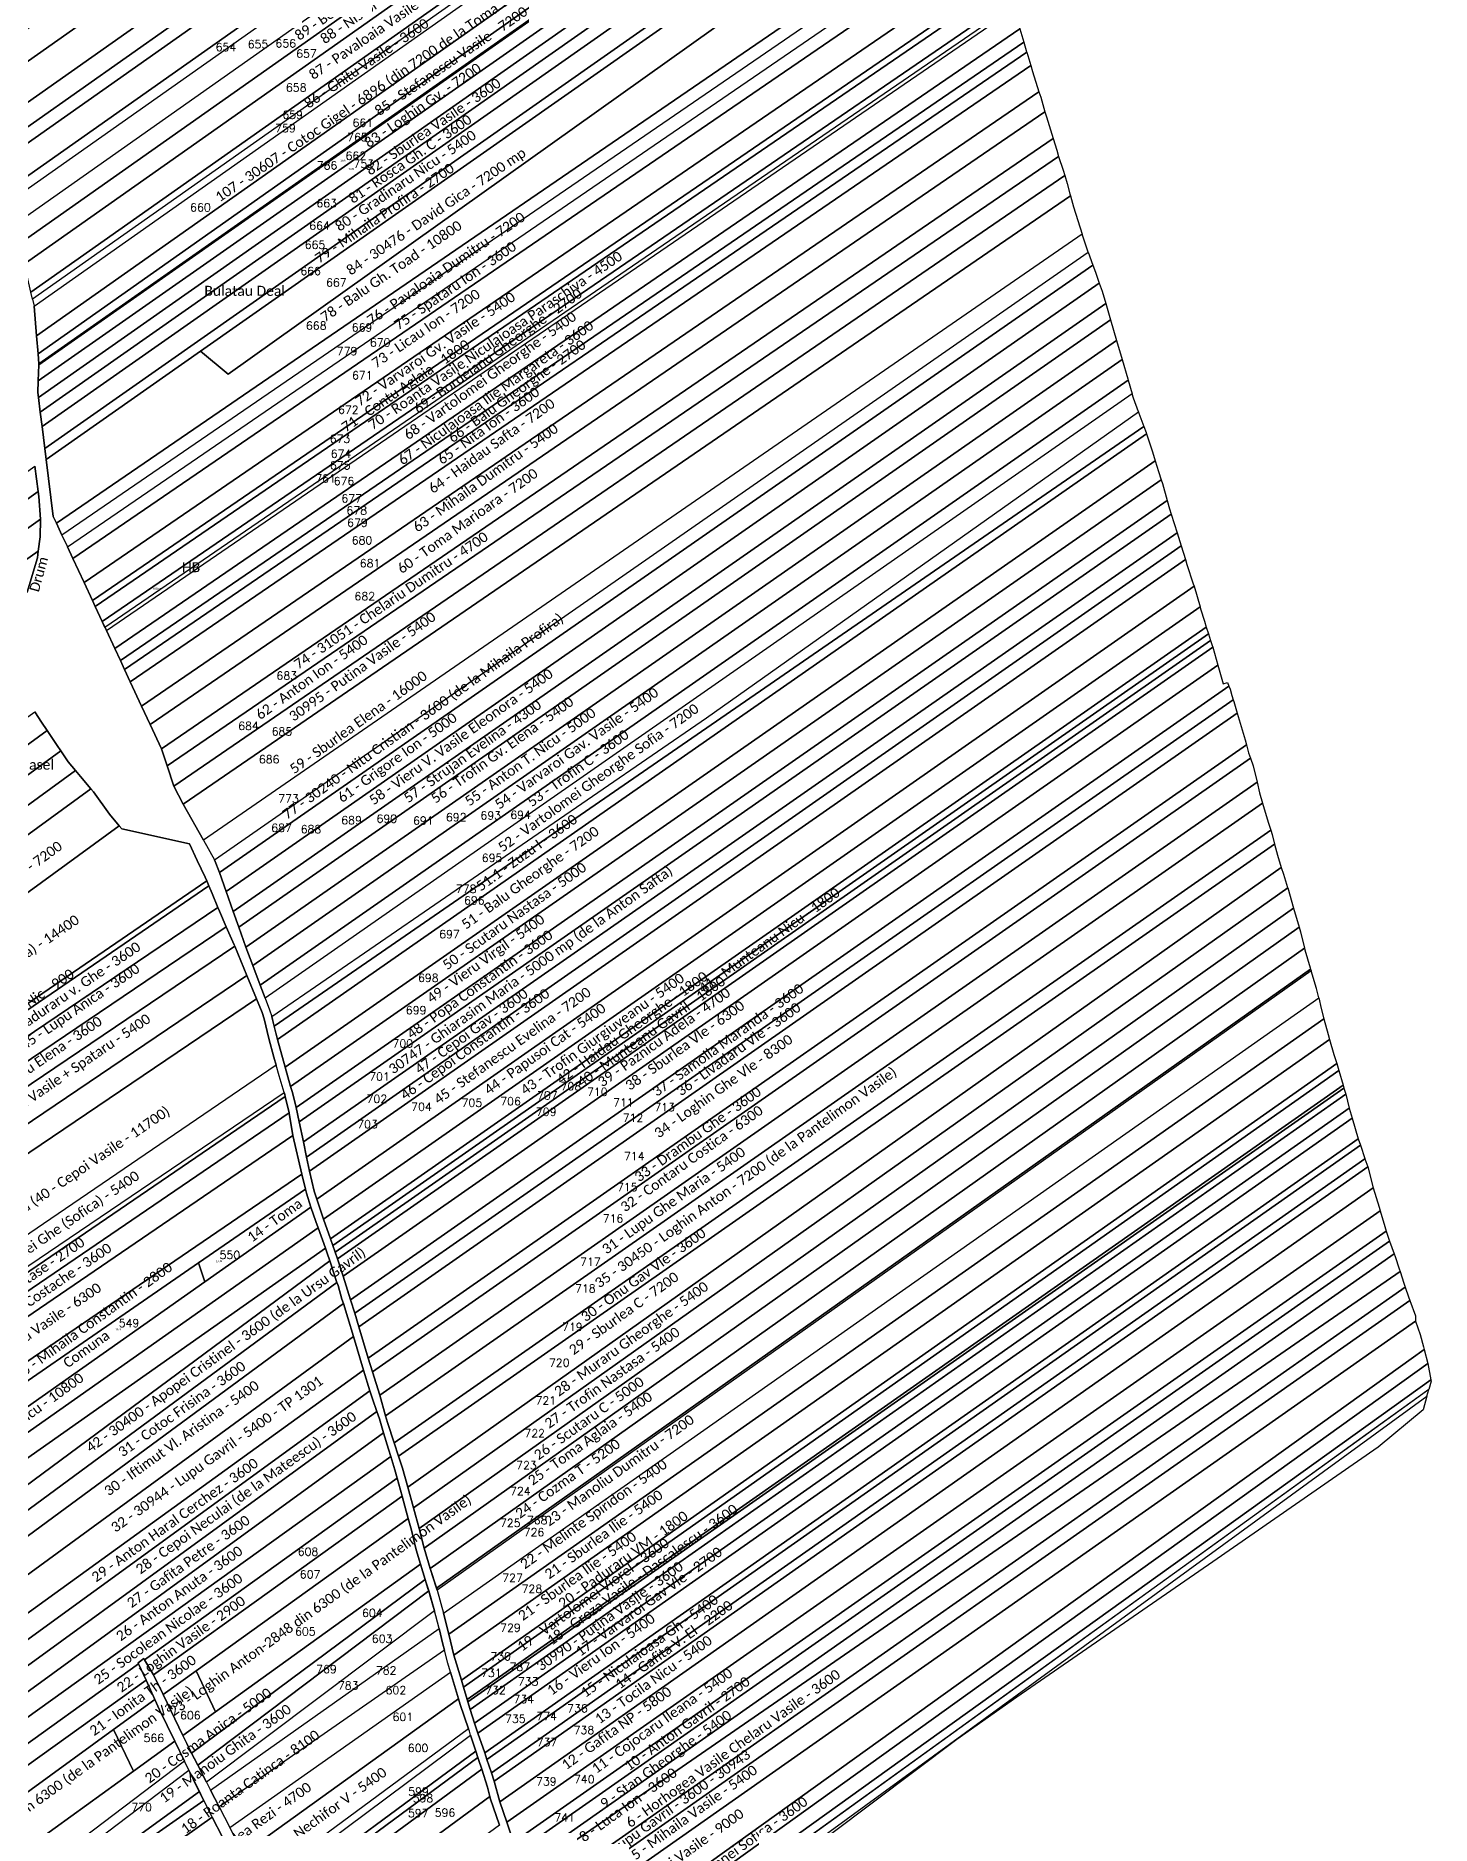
# Model space of a CAD drawing. Extents: x 612848 to 614465, y 646291 to 648325.
# Drawn here: x 613767 to 614465, y 646751 to 647645 of the extents above; entities that cross this region are included whole.
import ezdxf

# ---------------------------------------------------------------- set-up
doc = ezdxf.new("R2010")
doc.units = 0
doc.header["$LTSCALE"] = 0.5
doc.header["$MEASUREMENT"] = 0
for name, color, linetype in [('_CAT_FOL', 7, 'CONTINUOUS'), ('_IMPREJMUIT', 150, 'CONTINUOUS'), ('_NR_PARCELA', 50, 'CONTINUOUS'), ('_PARCELA_NOU_feb2025', 50, 'CONTINUOUS'), ('_TEXTE', 255, 'CONTINUOUS')]:
    doc.layers.add(name, color=color, linetype=linetype)
doc.layers.add('_ID', color=176, linetype='CONTINUOUS', lineweight=30)
doc.styles.get("Standard").update_dxf_attribs({"font": 'romans.shx'})
doc.styles.add('texte', font='calibri.ttf')

msp = doc.modelspace()

# ---------------------------------------------------------------- linework, layer by layer
at = {"layer": '_PARCELA_NOU_feb2025'}
for points in [[(614172.31, 647927.59), (614173.99, 647922.11), (613734.6, 647612.24), (613730.46, 647625.71), (614169.48, 647935.32), (614170.22, 647933.38)], [(614175.12, 647918.38), (614179.48, 647905.51), (613739.79, 647595.41), (613734.6, 647612.24), (614173.99, 647922.11)], [(614181.14, 647900.6), (614182.86, 647895.61), (613742.89, 647585.33), (613739.79, 647595.41), (614179.48, 647905.51)], [(614183.19, 647894.67), (614185.12, 647889.02), (613744.9, 647578.56), (613742.89, 647585.33), (614182.86, 647895.61)], [(614187.33, 647882.55), (614189.47, 647875.75), (613748.91, 647565.05), (613744.9, 647578.56), (614185.12, 647889.02)], [(613750.06, 647561.17), (613748.91, 647565.05), (614189.47, 647875.75), (614191.17, 647870.36), (613750.6, 647559.66)], [(613750.6, 647559.66), (613754.37, 647549.14), (614194.56, 647859.58), (614191.17, 647870.36)], [(614196.96, 647850.73), (614197.17, 647850.05), (613757.63, 647540.07), (613754.37, 647549.14), (614194.56, 647859.58), (614195.48, 647856.65)], [(614200.07, 647840.26), (613761.02, 647530.63), (613757.63, 647540.07), (614197.17, 647850.05)], [(613762.98, 647525.16), (613761.02, 647530.63), (614200.07, 647840.26), (614200.48, 647838.85), (614202.25, 647833.1), (614204.53, 647827.01), (613764.89, 647516.96)], [(614205.75, 647823.73), (614205.75, 647823.73), (613765.7, 647513.49), (613764.89, 647516.96), (614204.53, 647827.01)], [(613765.7, 647513.49), (613766.53, 647509.93), (614206.94, 647820.53), (614205.75, 647823.73)], [(614210.27, 647811.62), (614211.38, 647808.06), (613767.71, 647495.17), (613766.53, 647509.93), (614206.94, 647820.53)], [(613768.41, 647486.11), (613767.71, 647495.17), (614211.38, 647808.06), (614213.76, 647800.4)], [(614213.78, 647800.31), (614215.49, 647794.67), (613768.79, 647481.21), (613768.41, 647486.11), (614213.76, 647800.4)], [(614215.49, 647794.67), (614215.66, 647794.12), (613768.83, 647480.57), (613768.79, 647481.21)], [(613768.31, 647466.72), (613768.54, 647472.61), (614217.6, 647787.16), (614218.49, 647784.76), (614219.58, 647780.83), (613768.6, 647464.38)], [(613768.83, 647480.57), (614215.66, 647794.12), (614217.73, 647787.25), (613768.54, 647472.61)], [(614220.68, 647776.86), (614221.51, 647774.22), (613769.52, 647457.05), (613768.6, 647464.38), (614219.58, 647780.83)], [(613770.43, 647449.73), (613769.52, 647457.05), (614221.51, 647774.22), (614223.56, 647767.7)], [(613771.79, 647438.79), (613770.43, 647449.73), (614223.56, 647767.7), (614226.63, 647757.96)], [(614226.77, 647757.51), (614228.11, 647753.07), (613849.65, 647487.49), (613772.47, 647433.34), (613771.79, 647438.79), (614226.63, 647757.96)], [(614232.72, 647739.15), (613863.4, 647475.88), (613849.65, 647487.49), (614228.11, 647753.07)], [(613776.02, 647404.83), (613772.47, 647433.34), (613849.65, 647487.49), (613863.4, 647475.88), (614232.72, 647739.15), (614236.77, 647726.92), (614239.32, 647718.85), (614239.57, 647717.95), (613777.55, 647401.54)], [(614241.33, 647711.58), (614241.33, 647711.58), (613780.38, 647395.46), (613777.55, 647401.54), (614239.57, 647717.95)], [(613780.38, 647395.46), (613783.06, 647389.7), (614243.24, 647704.84), (614241.64, 647710.46), (614241.33, 647711.58)], [(614244.86, 647699.15), (614245.09, 647698.28), (613785.83, 647383.76), (613783.06, 647389.7), (614243.24, 647704.84)], [(614246.95, 647691.35), (614248.68, 647685.03), (613791.38, 647371.85), (613785.83, 647383.76), (614245.09, 647698.28)], [(614251.41, 647675.08), (613795.55, 647362.89), (613791.38, 647371.85), (614248.68, 647685.03)], [(614252.33, 647671.75), (613796.95, 647359.89), (613795.55, 647362.89), (614251.41, 647675.08)], [(614253.18, 647668.65), (614254.67, 647663.46), (613800.44, 647352.39), (613796.95, 647359.89), (614252.33, 647671.75)], [(614255.63, 647660.17), (613801.85, 647349.37), (613800.44, 647352.39), (614254.67, 647663.46), (614255.63, 647660.17)], [(613801.85, 647349.37), (613802.54, 647347.88), (614256.11, 647658.5), (614255.63, 647660.17)], [(614259.02, 647648.57), (613806.75, 647338.84), (613802.54, 647347.88), (614256.11, 647658.5)], [(614260.97, 647641.94), (613809.56, 647332.8), (613806.75, 647338.84), (614259.02, 647648.57)], [(614262.38, 647637.11), (614262.43, 647636.95), (613811.68, 647328.26), (613809.56, 647332.8), (614260.97, 647641.94)], [(614264.44, 647630.33), (613814.5, 647322.2), (613811.68, 647328.26), (614262.43, 647636.95)], [(614265.39, 647627.18), (614268.55, 647617.12), (613820.16, 647310.05), (613814.5, 647322.2), (614264.44, 647630.33)], [(614269.4, 647614.43), (614271.53, 647607.09), (613824.42, 647300.9), (613820.16, 647310.05), (614268.55, 647617.12)], [(614275.61, 647593.76), (613830.12, 647288.67), (613824.42, 647300.9), (614271.53, 647607.09), (614272.27, 647604.54)], [(614277.44, 647587.98), (614278.24, 647584.82), (613832.85, 647280.18), (613830.12, 647288.67), (614275.61, 647593.76)], [(614280.56, 647577.91), (614281.4, 647575.22), (613836.21, 647269.98), (613832.85, 647280.18), (614278.24, 647584.82)], [(614283.96, 647566.03), (614284.25, 647565.03), (613840.91, 647261.06), (613836.21, 647269.98), (614281.4, 647575.22), (614282.64, 647571.27)], [(614290.14, 647545.94), (614290.14, 647545.94), (613851.01, 647243.09), (613840.91, 647261.06), (614284.25, 647565.03), (614285.83, 647559.58)], [(613851.01, 647243.09), (613856.57, 647233.21), (614293.07, 647537.03), (614290.14, 647545.94)], [(613859.09, 647226.8), (613856.57, 647233.21), (614293.07, 647537.03), (614295.48, 647530.37)], [(614296.72, 647526.97), (614298.69, 647521.49), (613862.42, 647217.33), (613859.09, 647226.8), (614295.48, 647530.37)], [(613865.92, 647207.38), (613862.42, 647217.33), (614298.69, 647521.49), (614300.15, 647517.42), (614301.92, 647511.36)], [(613868.71, 647199.46), (613865.92, 647207.38), (614301.92, 647511.36), (614304.31, 647503.16)], [(613872.21, 647189.5), (613868.71, 647199.46), (614304.31, 647503.16), (614307.32, 647492.85)], [(613875.68, 647180.42), (613872.21, 647189.5), (614307.32, 647492.85), (614310.11, 647483.29)], [(614312.94, 647473.59), (614313.13, 647472.96), (613879.43, 647170.59), (613875.68, 647180.42), (614310.11, 647483.29)], [(613881.93, 647164.03), (613879.43, 647170.59), (614313.13, 647472.96), (614315.19, 647466.09)], [(613881.93, 647164.03), (613884.13, 647158.26), (613885.3, 647154.86), (614102.44, 647304.15), (614318.21, 647457.07), (614318.21, 647457.07), (614315.82, 647463.98), (614315.19, 647466.09)], [(614318.41, 647456.51), (614320.98, 647449.82), (613886.41, 647150.06), (613886.41, 647150.06), (613885.3, 647154.86), (613885.3, 647154.86), (614102.44, 647304.15), (614318.21, 647457.07), (614318.21, 647457.07)], [(614322.12, 647446.85), (614322.34, 647446.16), (613888.01, 647143.35), (613886.41, 647150.06), (614320.98, 647449.82)], [(614325.31, 647437.09), (614326.68, 647432.62), (613891.88, 647129.48), (613888.01, 647143.35), (614322.34, 647446.16)], [(613509.8, 647240.04), (613508.45, 647244.69), (613766.87, 647430.04), (613768.55, 647417.27), (613511.57, 647232.95)], [(614328.32, 647427.24), (614329.65, 647423.19), (613894.64, 647119.91), (613891.88, 647129.48), (614326.68, 647432.62)], [(614330.28, 647421.3), (614332.64, 647412.87), (613897.33, 647109.38), (613895.52, 647116.88), (613894.64, 647119.91), (614329.65, 647423.19)], [(613768.87, 647414.82), (613769.69, 647403.41), (613514.4, 647221.56), (613511.57, 647232.95), (613768.55, 647417.27)], [(613898.9, 647102.2), (613897.33, 647109.38), (614332.64, 647412.87), (614333.81, 647408.69), (614334.66, 647406.01)], [(613769.45, 647394.71), (613768.5, 647387.46), (613517.22, 647210.26), (613514.4, 647221.56), (613769.69, 647403.41)], [(614337.63, 647396.62), (613900.99, 647092.2), (613898.9, 647102.2), (614334.66, 647406.01)], [(613902.48, 647084.62), (613900.99, 647092.2), (614337.63, 647396.62), (614339.67, 647390.17)], [(613768.07, 647384.21), (613762.91, 647366.96), (613521.09, 647194.7), (613517.22, 647210.26), (613768.5, 647387.46)], [(613904.11, 647077.53), (613902.48, 647084.62), (614339.67, 647390.17), (614341.73, 647383.38)], [(614345.67, 647371.22), (614346.06, 647369.98), (613907.71, 647063.61), (613906.41, 647067.58), (613904.11, 647077.53), (614341.73, 647383.38), (614342.5, 647380.83)], [(614347.67, 647364.89), (614349.02, 647359.72), (613911, 647053.59), (613907.71, 647063.61), (614346.06, 647369.98)], [(614351.18, 647352.54), (614352.14, 647349.57), (613914.55, 647043.73), (613911, 647053.59), (614349.02, 647359.72), (614349.31, 647358.64)], [(613915.73, 647040.45), (613914.55, 647043.73), (614352.14, 647349.57), (614353.23, 647346.21)], [(613916.9, 647037.15), (613915.73, 647040.45), (614353.23, 647346.21), (614354.31, 647342.86)], [(614355.12, 647340.38), (614355.37, 647339.48), (613918.02, 647033.82), (613916.9, 647037.15), (614354.31, 647342.86)], [(613920.95, 647025.11), (613918.02, 647033.82), (614355.37, 647339.48), (614357.94, 647330.52)], [(614362.76, 647321.83), (614363.47, 647319.98), (613924.6, 647013.25), (613920.95, 647025.11), (614357.94, 647330.52), (614360.61, 647321.2)], [(614364.84, 647315.26), (614365.56, 647313.24), (613926.71, 647006.53), (613924.6, 647013.25), (614363.47, 647319.98), (614364.01, 647318.55)], [(614365.91, 647312.26), (614367.61, 647306.47), (613928.75, 646999.75), (613926.71, 647006.53), (614365.56, 647313.24)], [(613770.17, 647301.99), (613772.89, 647297.87), (613538.62, 647126.79), (613535.16, 647141.43), (613766.75, 647307.2)], [(613933.44, 646984.12), (613928.75, 646999.75), (614367.61, 647306.47), (614371.51, 647293.17), (614372.19, 647290.75)], [(613539.15, 647124.55), (613538.62, 647126.79), (613772.89, 647297.87), (613777.91, 647290.29), (613779.75, 647287.63), (613542.06, 647114.05)], [(613783.48, 647282.2), (613787.05, 647277.93), (613545.53, 647101.55), (613544.83, 647104.09), (613542.06, 647114.05), (613779.75, 647287.63)], [(614373.3, 647286.76), (614374.28, 647284.01), (613935.49, 646977.34), (613933.44, 646984.12), (614372.19, 647290.75)], [(613789.68, 647274.77), (613794.82, 647268.64), (613548.89, 647089.41), (613545.53, 647101.55), (613787.05, 647277.93)], [(614375.65, 647280.17), (614377.57, 647271.95), (613939.14, 646965.53), (613935.49, 646977.34), (614374.28, 647284.01)], [(613804.17, 647255.97), (613808.99, 647250.12), (613555.53, 647065.4), (613548.89, 647089.41), (613794.82, 647268.64), (613796.05, 647267.17)], [(614378.79, 647266.75), (614380.31, 647261.55), (613942.06, 646955.26), (613939.14, 646965.53), (614377.57, 647271.95)], [(614383.07, 647252.1), (614384.37, 647247.95), (613946.35, 646941.82), (613943.01, 646951.94), (613942.06, 646955.26), (614380.31, 647261.55)], [(613851.84, 647224.56), (613852.67, 647222.66), (613567.67, 647027.37), (613566.31, 647031.06), (613560.1, 647048.85), (613555.53, 647065.4), (613808.99, 647250.12), (613810.21, 647248.64), (613844.09, 647241.18), (613848, 647232.92)], [(614385.01, 647245.9), (614386.27, 647241.06), (613948.56, 646935.14), (613946.35, 646941.82), (614384.37, 647247.95)], [(614387.72, 647235.48), (614389.65, 647229.34), (613953.2, 646919.55), (613950.5, 646929.19), (613948.56, 646935.14), (614386.27, 647241.06)], [(613853.72, 647220.23), (613568.59, 647024.85), (613567.67, 647027.37), (613852.67, 647222.66)], [(614392.78, 647219.44), (614392.84, 647219.23), (613956.09, 646909.23), (613953.2, 646919.55), (614389.65, 647229.34), (614390.72, 647225.96)], [(613855.44, 647216.3), (613858.25, 647209.44), (613571.92, 647015.8), (613568.59, 647024.85), (613853.72, 647220.23)], [(613958.91, 646898.87), (613956.09, 646909.23), (614392.84, 647219.23), (614395.79, 647208.97)], [(613859.01, 647207.6), (613862.46, 647199.71), (613575.62, 647005.74), (613571.92, 647015.8), (613858.25, 647209.44)], [(613961.27, 646889.11), (613958.91, 646898.87), (614395.79, 647208.97), (614398.52, 647199.46)], [(613866.37, 647190.76), (613866.68, 647190.03), (613579.31, 646995.69), (613575.62, 647005.74), (613862.46, 647199.71)], [(613964.41, 646878.98), (613961.27, 646889.11), (614398.52, 647199.46), (614399.16, 647197.24), (614401.23, 647189.04)], [(613583.37, 646984.65), (613579.31, 646995.69), (613866.68, 647190.03), (613872.74, 647175.36), (613584.78, 646980.62)], [(614404.28, 647178.58), (613967.48, 646869.05), (613964.41, 646878.98), (614401.23, 647189.04), (614401.44, 647188.23), (614404.1, 647179.16)], [(614404.55, 647177.68), (614404.55, 647177.68), (613967.76, 646868.05), (613967.48, 646869.05), (614404.28, 647178.58)], [(613967.76, 646868.05), (613970.98, 646856.69), (614408.33, 647164.24), (614407.25, 647168.91), (614404.55, 647177.68)], [(613589.01, 646968.56), (613584.78, 646980.62), (613872.74, 647175.36), (613877.56, 647163.7)], [(613886.28, 647134.56), (613887.4, 647130.62), (613600.76, 646935.03), (613589.01, 646968.56), (613877.56, 647163.7), (613880.39, 647156.84), (613881.45, 647153.76), (613883.72, 647143.86)], [(614409.57, 647158.83), (614410.95, 647153.73), (613973.6, 646846.19), (613970.98, 646856.69), (614408.33, 647164.24)], [(614413.08, 647145.9), (614413.8, 647143.39), (613976.24, 646835.7), (613973.6, 646846.19), (614410.95, 647153.73)], [(614415.93, 647135.9), (614417.31, 647131.33), (613979.92, 646823.11), (613976.24, 646835.7), (614413.8, 647143.39)], [(613891.35, 647116.88), (613888.92, 647125.24), (613887.4, 647130.62), (613600.76, 646935.03), (613605, 646922.92)], [(614418.33, 647127.97), (613980.96, 646819.69), (613979.92, 646823.11), (614417.31, 647131.33)], [(614420.53, 647120.55), (613982.84, 646813.52), (613980.96, 646819.69), (614418.33, 647127.97)], [(613891.65, 647115.85), (613891.9, 647114.83), (613606.06, 646919.78), (613605.58, 646921.24), (613605, 646922.92), (613891.35, 647116.88), (613891.35, 647116.88)], [(613608.58, 646912.04), (613606.06, 646919.78), (613891.9, 647114.83), (613893.86, 647106.71)], [(614420.53, 647120.55), (614420.95, 647119.07), (613983.2, 646812.35), (613982.84, 646813.52)], [(614421.8, 647116.11), (613984.37, 646808.51), (613983.2, 646812.35), (614420.95, 647119.07)], [(614423.56, 647109.11), (613986.43, 646801.72), (613984.37, 646808.51), (614421.8, 647116.11)], [(613895.72, 647095.33), (613611.94, 646901.69), (613608.58, 646912.04), (613893.86, 647106.71), (613893.89, 647106.63)], [(614425.06, 647103.98), (613988.08, 646796.71), (613986.43, 646801.72), (614423.56, 647109.11)], [(614428.1, 647093.77), (613991.6, 646786.82), (613988.08, 646796.71), (614425.06, 647103.98)], [(613895.72, 647095.33), (613900.27, 647076.15), (613617.86, 646883.5), (613611.94, 646901.69)], [(614429.2, 647090.49), (613992.72, 646783.41), (613991.6, 646786.82), (614428.1, 647093.77)], [(614429.2, 647090.49), (614431.4, 647083.88), (614431.44, 647083.74), (613994.91, 646776.77), (613992.72, 646783.41)], [(614432.81, 647079.67), (613996.29, 646772.7), (613994.91, 646776.77), (614431.44, 647083.74)], [(613999.19, 646762.37), (613996.29, 646772.7), (614432.81, 647079.67), (614435.58, 647069.24)], [(613902.05, 647068.64), (613848.64, 647031.75), (613705.71, 646933.03), (613620.83, 646874.39), (613617.86, 646883.5), (613900.27, 647076.15)], [(613902.55, 647066.49), (613904.8, 647059.65), (613851.73, 647022.26), (613848.64, 647031.75), (613902.05, 647068.64)], [(614438.54, 647059.57), (614439.07, 647057.8), (614002.72, 646752.15), (613999.19, 646762.37), (614435.58, 647069.24)], [(613624.7, 646862.35), (613709.32, 646921.95), (613851.73, 647022.26), (613904.8, 647059.65), (613907.2, 647052.34), (613908.31, 647049.27), (613627.99, 646851.82)], [(614441.45, 647049.94), (614442.12, 647047.55), (614006.04, 646742.1), (614002.72, 646752.15), (614439.07, 647057.8)], [(613627.99, 646851.82), (613908.31, 647049.27), (613911.99, 647039.03), (613631.28, 646841.3)], [(614442.96, 647044.56), (614443.75, 647042.5), (614007.64, 646737.03), (614006.6, 646740.4), (614006.04, 646742.1), (614442.12, 647047.55)], [(613912.89, 647036.51), (613914.16, 647032.76), (613635.85, 646826.68), (613631.28, 646841.3), (613911.99, 647039.03)], [(614446.09, 647036.33), (614446.09, 647036.33), (614446.09, 647036.33), (614009.84, 646729.88), (614007.64, 646737.03), (614443.75, 647042.5)], [(614011.24, 646725.33), (614011.24, 646725.33), (614009.84, 646729.88), (614446.09, 647036.33), (614446.61, 647034.98), (614448.59, 647028.71), (614449, 647027.41)], [(613635.9, 646826.54), (613635.85, 646826.68), (613914.16, 647032.76), (613917.79, 647021.97), (613639.18, 646816.75)], [(613705.71, 646933.03), (613848.64, 647031.75), (613851.73, 647022.26), (613709.32, 646921.95)], [(614450.83, 647021.64), (614451.54, 647019.51), (614015.13, 646712.99), (614011.24, 646725.33), (614449, 647027.41)], [(613920.28, 647013.65), (613920.99, 647011.4), (613642.68, 646806.4), (613639.18, 646816.75), (613917.79, 647021.97), (613918.31, 647020.4)], [(614453.13, 647014.76), (614453.84, 647012.89), (614017.3, 646706.27), (614016.68, 646708.11), (614015.13, 646712.99), (614451.54, 647019.51)], [(613923.23, 647004.24), (613926.03, 646994.9), (613647.73, 646791.5), (613647.46, 646792.13), (613642.68, 646806.4), (613920.99, 647011.4)], [(614018.78, 646701.93), (614017.3, 646706.27), (614453.84, 647012.89), (614456.76, 647005.3), (614456.76, 647002.57), (614020.63, 646696.24)], [(614460.71, 646989.81), (614461.06, 646988.42), (614027, 646676.6), (614020.63, 646696.24), (614456.76, 647002.57), (614459.1, 646995.89)], [(613653.75, 646777.46), (613647.73, 646791.5), (613926.03, 646994.9), (613931.07, 646978.1)], [(614029.19, 646669.87), (614027, 646676.6), (614461.06, 646988.42), (614462.79, 646981.38)], [(614032.64, 646663.11), (614029.19, 646669.87), (614462.79, 646981.38), (614464.41, 646973.29)], [(613658.14, 646767.23), (613653.75, 646777.46), (613931.07, 646978.1), (613934.25, 646967.8)], [(614034.78, 646658.92), (614032.64, 646663.11), (614464.41, 646973.29), (614464.54, 646972.65), (614463.37, 646968.5), (614431.9, 646945.78), (614351.71, 646887.85), (614255.16, 646818.11), (614225.69, 646796.83), (614140.25, 646735.11), (614044.04, 646665.61), (614034.78, 646658.92)], [(613935.48, 646963.8), (613937.74, 646957.48), (613662.47, 646757.12), (613658.14, 646767.23), (613934.25, 646967.8)], [(614034.78, 646658.92), (614036.9, 646654.77), (614462.39, 646965.06), (614463.37, 646968.5)], [(614050.66, 646659.34), (614038.6, 646652), (614037.24, 646654.11), (614036.9, 646654.77), (614462.39, 646965.06), (614460.45, 646958.19), (614438.07, 646939.53), (614355.45, 646882.33), (614257.51, 646814.6), (614227.49, 646793.43), (614143.55, 646730.32), (614050.66, 646659.34)], [(613939.08, 646953.73), (613941.1, 646946.83), (613666.74, 646747.13), (613664.02, 646753.52), (613662.47, 646757.12), (613937.74, 646957.48)], [(613943.5, 646938.67), (613944.65, 646934.93), (613670.57, 646738.11), (613666.74, 646747.13), (613941.1, 646946.83)], [(613946.66, 646928.34), (613947.81, 646924.03), (613821.58, 646833.38), (613821.23, 646833.96), (613818.37, 646831.83), (613818.63, 646831.25), (613674.86, 646728.03), (613674.3, 646729.46), (613670.57, 646738.11), (613944.65, 646934.93)], [(613949.44, 646918.14), (613950.31, 646915.04), (613826.16, 646825.88), (613821.58, 646833.38), (613947.81, 646924.03)], [(613952.4, 646907.57), (613953.39, 646903.92), (613847.34, 646827.78), (613830.95, 646816.01), (613826.16, 646825.88), (613950.31, 646915.04)], [(613957.32, 646888.34), (613959.51, 646881.19), (613857.15, 646807.27), (613847.34, 646827.78), (613953.39, 646903.92), (613954.99, 646898.04)], [(613961.86, 646873.52), (613961.86, 646873.52), (613845.12, 646786.71), (613842.7, 646791.43), (613840.78, 646795.45), (613857.15, 646807.27), (613959.51, 646881.19)], [(613963.62, 646867.77), (613963.62, 646867.77), (613848.24, 646780.6), (613845.12, 646786.71), (613961.86, 646873.52), (613962.37, 646871.83)], [(613963.62, 646867.77), (613966.51, 646857.78), (613852.6, 646772.09), (613848.24, 646780.6)], [(613968.78, 646849.01), (613967.22, 646855.27), (613966.51, 646857.78), (613852.6, 646772.09), (613854.6, 646768.19)], [(613971.49, 646838.16), (613971.49, 646838.16), (613971.49, 646838.16), (613858.88, 646759.84), (613854.6, 646768.19), (613854.6, 646768.19), (613968.78, 646849.01), (613968.78, 646849.01), (613970.73, 646841.17), (613971.49, 646838.16)], [(613858.88, 646759.84), (613864.2, 646749.44), (613974.49, 646827.18), (613973.16, 646831.6), (613971.49, 646838.16)], [(613674.86, 646728.03), (613818.63, 646831.25), (613822.36, 646823.17), (613678.13, 646719.63)], [(613682.47, 646708.48), (613678.14, 646719.6), (613822.36, 646823.17), (613826.81, 646813.5), (613806.07, 646798.41)], [(613857.15, 646807.27), (613840.78, 646795.45), (613830.95, 646816.01), (613847.34, 646827.78)], [(613978.53, 646813.75), (613870.91, 646736.35), (613864.2, 646749.44), (613974.49, 646827.18)], [(613829.16, 646808.39), (613836.83, 646792.57), (613816.14, 646777.63), (613806.07, 646798.41), (613826.81, 646813.5)], [(613979.38, 646810.9), (613983.52, 646798.75), (613878.57, 646721.25), (613877.91, 646722.67), (613870.91, 646736.35), (613978.53, 646813.75)], [(613682.47, 646708.48), (613806.07, 646798.41), (613816.14, 646777.63), (613690.74, 646687.09)], [(613878.57, 646721.25), (613880.17, 646717.81), (613984.58, 646795.57), (613983.92, 646797.58), (613983.52, 646798.75)], [(613984.58, 646795.57), (613987.18, 646787.65), (613883.36, 646710.95), (613880.17, 646717.81), (613984.58, 646795.57)], [(613692.33, 646681.18), (613690.74, 646687.09), (613816.14, 646777.63), (613836.83, 646792.57), (613841.6, 646782.71), (613695.34, 646671.83)], [(613988.24, 646784.41), (613884.72, 646708.03), (613883.36, 646710.95), (613987.18, 646787.65)], [(613988.55, 646783.46), (613990.08, 646778.71), (613887.12, 646702.86), (613884.72, 646708.03), (613988.24, 646784.41)], [(613843.78, 646778.23), (613841.6, 646782.71), (613695.34, 646671.83), (613696.93, 646666.89)], [(613699.52, 646658.87), (613696.93, 646666.89), (613843.78, 646778.23), (613849.02, 646767.41)], [(613994.11, 646765.04), (613892.88, 646690.47), (613887.12, 646702.86), (613990.08, 646778.71), (613993, 646769.63)], [(613849.02, 646767.41), (613850.46, 646764.43), (613851.21, 646762.95), (613700.03, 646657.28), (613699.52, 646658.87)], [(613703.67, 646646.91), (613700.82, 646654.82), (613700.03, 646657.28), (613851.21, 646762.95), (613851.21, 646762.95), (613855.43, 646754.66)], [(613994.31, 646764.23), (613999.01, 646750.63), (613898.97, 646677.36), (613892.88, 646690.47), (613994.11, 646765.04)], [(613855.43, 646754.66), (613860.55, 646744.58), (613707.59, 646636.04), (613703.67, 646646.91), (613703.67, 646646.91), (613855.43, 646754.66)]]:
    msp.add_lwpolyline(points, close=True, dxfattribs=at)
for points in [[(613766.53, 647509.93), (613767.71, 647495.17), (613768.41, 647486.11), (613768.79, 647481.21), (613768.83, 647480.57), (613768.54, 647472.61), (613768.31, 647466.72), (613768.6, 647464.38), (613769.52, 647457.05), (613770.43, 647449.73), (613771.79, 647438.79), (613772.47, 647433.34), (613776.02, 647404.83), (613777.55, 647401.54), (613780.38, 647395.46), (613783.06, 647389.7), (613785.83, 647383.76), (613791.38, 647371.85), (613795.55, 647362.89), (613796.95, 647359.89), (613800.44, 647352.39), (613802.54, 647347.88), (613806.75, 647338.84), (613809.56, 647332.8), (613811.68, 647328.26), (613814.5, 647322.2), (613820.16, 647310.05), (613824.42, 647300.9), (613830.12, 647288.67), (613832.85, 647280.18), (613836.21, 647269.98), (613840.91, 647261.06), (613851.01, 647243.09), (613856.57, 647233.21), (613859.09, 647226.8), (613862.42, 647217.33), (613865.92, 647207.38), (613868.71, 647199.46), (613872.21, 647189.5), (613875.68, 647180.42), (613879.43, 647170.59), (613881.93, 647164.03), (613884.13, 647158.26), (613885.3, 647154.86), (613886.31, 647150.46), (613888.01, 647143.35), (613891.88, 647129.48), (613894.64, 647119.91), (613895.52, 647116.88), (613897.33, 647109.38), (613898.9, 647102.2), (613900.99, 647092.2), (613902.48, 647084.62), (613904.11, 647077.53), (613906.41, 647067.58), (613907.71, 647063.61), (613911, 647053.59), (613914.55, 647043.73), (613915.73, 647040.45), (613916.9, 647037.15), (613918.02, 647033.82), (613920.95, 647025.11), (613924.6, 647013.25), (613926.71, 647006.53), (613928.75, 646999.75), (613933.44, 646984.12), (613935.49, 646977.34), (613939.14, 646965.53), (613942.06, 646955.26), (613943.01, 646951.94), (613946.35, 646941.82), (613948.56, 646935.14), (613950.5, 646929.19), (613953.2, 646919.55), (613956.09, 646909.23), (613958.91, 646898.87), (613961.27, 646889.11), (613964.41, 646878.98), (613967.43, 646869.22), (613967.76, 646868.05), (613970.98, 646856.69), (613973.6, 646846.19), (613976.24, 646835.7), (613979.92, 646823.11), (613980.96, 646819.69), (613982.84, 646813.52), (613983.2, 646812.35), (613984.37, 646808.51), (613986.43, 646801.72), (613988.08, 646796.71), (613991.6, 646786.82), (613992.72, 646783.41), (613994.91, 646776.77), (613996.29, 646772.7), (613999.19, 646762.37), (614002.72, 646752.15), (614006.04, 646742.1)], [(613762.91, 647366.96), (613768.07, 647384.21), (613768.5, 647387.46), (613769.45, 647394.71), (613769.69, 647403.41), (613768.87, 647414.82), (613768.55, 647417.27), (613766.87, 647430.04)], [(613999.01, 646750.63), (613994.31, 646764.23), (613994.11, 646765.04), (613993, 646769.63), (613990.08, 646778.71), (613988.55, 646783.46), (613988.24, 646784.41), (613987.18, 646787.65), (613985.55, 646792.6), (613984.58, 646795.57), (613983.92, 646797.58), (613983.52, 646798.75), (613979.38, 646810.9), (613978.53, 646813.75), (613974.49, 646827.18), (613973.16, 646831.6), (613973.15, 646831.61), (613971.49, 646838.16), (613970.73, 646841.17), (613968.78, 646849.01), (613967.22, 646855.27), (613966.51, 646857.78), (613964.59, 646864.59), (613963.62, 646867.77), (613963.23, 646869.03), (613962.37, 646871.83), (613961.86, 646873.52), (613959.51, 646881.19), (613957.32, 646888.34), (613954.99, 646898.04), (613953.39, 646903.92), (613952.4, 646907.57), (613950.31, 646915.04), (613949.44, 646918.14), (613947.81, 646924.03), (613946.66, 646928.34), (613944.65, 646934.93), (613943.5, 646938.67), (613941.1, 646946.83), (613939.08, 646953.73), (613937.74, 646957.48), (613935.48, 646963.8), (613934.25, 646967.8), (613931.07, 646978.1), (613926.03, 646994.9), (613923.23, 647004.24), (613920.99, 647011.4), (613920.28, 647013.65), (613918.31, 647020.4), (613917.79, 647021.97), (613914.16, 647032.76), (613912.89, 647036.51), (613911.99, 647039.03), (613908.31, 647049.27), (613907.2, 647052.34), (613904.8, 647059.65), (613902.55, 647066.49), (613902.05, 647068.64), (613900.27, 647076.15), (613895.72, 647095.33), (613893.89, 647106.63), (613893.86, 647106.71), (613891.9, 647114.83), (613891.65, 647115.85), (613891.35, 647116.88), (613888.92, 647125.24), (613887.4, 647130.62), (613886.28, 647134.56), (613883.72, 647143.86), (613881.45, 647153.76), (613880.39, 647156.84), (613877.56, 647163.7), (613872.74, 647175.36), (613866.68, 647190.03), (613866.37, 647190.76), (613862.46, 647199.71), (613859.01, 647207.6), (613858.25, 647209.44), (613855.44, 647216.3), (613853.72, 647220.23), (613852.67, 647222.66), (613851.84, 647224.56), (613848, 647232.92), (613844.09, 647241.18), (613810.21, 647248.64), (613808.99, 647250.12), (613804.17, 647255.97), (613796.05, 647267.17), (613794.82, 647268.64), (613789.68, 647274.77), (613787.05, 647277.93), (613783.48, 647282.2), (613779.75, 647287.63), (613777.91, 647290.29), (613772.89, 647297.87), (613770.17, 647301.99), (613766.75, 647307.2)], [(613860.55, 646744.58), (613855.43, 646754.66), (613851.21, 646762.95), (613850.46, 646764.43), (613848.31, 646768.86), (613843.78, 646778.23), (613843.44, 646778.91), (613841.6, 646782.71), (613836.83, 646792.57), (613829.16, 646808.39), (613826.81, 646813.5), (613822.36, 646823.17), (613818.63, 646831.25), (613818.37, 646831.83), (613821.23, 646833.96), (613821.58, 646833.38), (613826.16, 646825.88), (613830.95, 646816.01), (613840.78, 646795.45), (613842.7, 646791.43), (613845.12, 646786.71), (613847.54, 646781.99), (613848.25, 646780.6), (613852.6, 646772.09), (613854.6, 646768.19), (613858.88, 646759.84), (613864.2, 646749.44)], [(613678.13, 646719.63), (613822.36, 646823.17), (613678.14, 646719.6)]]:
    msp.add_lwpolyline(points, dxfattribs=at)

# ---------------------------------------------------------------- texts
at = {"layer": '_CAT_FOL', "style": 'texte'}
for s, p in [('A', (613920.24, 647582.24)), ('A', (613924.34, 647577.98)), ('HB', (613826.47, 647368.22)), ('A', (613858.15, 647032.02)), ('A', (613807.77, 646997.97))]:
    msp.add_text(s, height=1, dxfattribs=at).set_placement(p)
at = {"layer": '_ID', "color": 40, "true_color": 0xf8d731}
for s, p in [('655', (613873.15, 647638.89)), ('656', (613887.04, 647639.33)), ('654', (613857.14, 647637.47)), ('657', (613897.4, 647634.19)), ('658', (613892.27, 647617.24)), ('659', (613890.47, 647603.63)), ('759', (613886.9, 647596.94)), ('661', (613925.55, 647599.66)), ('765', (613922.84, 647592.4)), ('786', (613907.69, 647578.33)), ('662', (613922.08, 647583.16)), ('753', (613926.01, 647579.09)), ('663', (613907.49, 647559.41)), ('660', (613844.42, 647557.29)), ('664', (613903.93, 647548.21)), ('665', (613901.66, 647538.63)), ('666', (613899.49, 647525.51)), ('667', (613912.31, 647519.75)), ('668', (613902.27, 647498.22)), ('669', (613925.18, 647497.31)), ('670', (613934.22, 647489.8)), ('779', (613917.7, 647485.46)), ('671', (613925.27, 647473.38)), ('672', (613918.29, 647456.2)), ('673', (613914.18, 647441.67)), ('674', (613914.62, 647434.16)), ('675', (613914.26, 647428.39)), ('761', (613906.95, 647421.87)), ('676', (613916.16, 647420.56)), ('677', (613919.96, 647411.85)), ('678', (613922.52, 647405.85)), ('679', (613922.87, 647399.73)), ('680', (613925.14, 647390.9)), ('681', (613929.17, 647379.43)), ('682', (613926.53, 647362.94)), ('683', (613887.54, 647323.27)), ('684', (613868.43, 647298.13)), ('685', (613885.13, 647295.38)), ('686', (613878.76, 647281.45)), ('773', (613888.41, 647261.79)), ('687', (613884.94, 647247.17)), ('688', (613899.66, 647246.5)), ('689', (613919.92, 647250.99)), ('690', (613937.54, 647251.75)), ('691', (613955.79, 647250.79)), ('692', (613972.23, 647252.51)), ('693', (613989.47, 647253.38)), ('694', (614004.38, 647253.66)), ('695', (613990.13, 647232.14)), ('778', (613977.17, 647216.63)), ('696', (613981.27, 647210.91)), ('697', (613968.85, 647194.05)), ('698', (613958.26, 647172.18)), ('699', (613952.19, 647156.02)), ('700', (613945.51, 647139.35)), ('701', (613933.88, 647122.85)), ('702', (613932.58, 647111.71)), ('707', (614017.76, 647113.45)), ('708', (614029.52, 647117.98)), ('710', (614042.71, 647115.19)), ('704', (613954.85, 647107.78)), ('705', (613980.04, 647109.74)), ('706', (613999.39, 647110.51)), ('709', (614017.2, 647105.22)), ('711', (614055.75, 647109.89)), ('712', (614060.56, 647102.24)), ('713', (614076.34, 647107.53)), ('703', (613927.9, 647099.03)), ('714', (614061.17, 647083.1)), ('715', (614057.71, 647067.59)), ('716', (614050.58, 647051.92)), ('550', (613859.12, 647033.68)), ('717', (614039.28, 647030.32)), ('718', (614036.76, 647016.93)), ('549', (613808.74, 646999.63)), ('719', (614030.27, 646997.69)), ('720', (614023.69, 646979.84)), ('721', (614016.98, 646960.94)), ('722', (614011.45, 646944.56)), ('723', (614007.29, 646928.57)), ('724', (614004.25, 646915.69)), ('725', (613999.23, 646899.71)), ('768', (614012.68, 646901.04)), ('726', (614011.11, 646895.09)), ('608', (613898.18, 646885.36)), ('607', (613899.21, 646874.02)), ('727', (614000.37, 646872.34)), ('728', (614010.04, 646866.82)), ('604', (613930.32, 646854.73)), ('605', (613896.81, 646845.46)), ('729', (613999.31, 646847.37)), ('603', (613935.2, 646841.82)), ('769', (613907.37, 646826.64)), ('782', (613937.23, 646826.01)), ('731', (613989.79, 646824.76)), ('730', (613994.42, 646833.03)), ('787', (614004.02, 646827.73)), ('783', (613918.25, 646818.46)), ('602', (613942.07, 646816.14)), ('732', (613991.83, 646816.2)), ('733', (614008.18, 646820.41)), ('734', (614005.97, 646811.66)), ('736', (614032.8, 646807.05)), ('606', (613839.37, 646803.57)), ('601', (613945.56, 646802.75)), ('735', (614001.74, 646801.86)), ('774', (614017.43, 646803.1)), ('566', (613821.12, 646792.25)), ('737', (614017.56, 646790.2)), ('738', (614036.03, 646796.22)), ('600', (613953.16, 646787.25)), ('740', (614036.19, 646771.58)), ('599', (613953.37, 646765.47)), ('598', (613955.6, 646762.14)), ('739', (614017.27, 646770.54)), ('770', (613815.03, 646757.61)), ('597', (613953.25, 646754.65)), ('596', (613966.61, 646754.92)), ('741', (614026.4, 646752.56))]:
    msp.add_text(s, height=4, dxfattribs=at).set_placement(p)
at = {"layer": '_IMPREJMUIT', "style": 'texte'}
for p in [(613921.31, 647582.32), (613925.41, 647578.07), (613828.56, 647368.13), (613859.22, 647032.11), (613808.84, 646998.05)]:
    msp.add_text('N', height=1, dxfattribs=at).set_placement(p)
at = {"layer": '_NR_PARCELA', "style": 'texte'}
for p in [(613919.41, 647582.23), (613923.52, 647577.98), (613825.64, 647368.21), (613857.32, 647032.02), (613806.94, 646997.97)]:
    msp.add_text('1', height=1, dxfattribs=at).set_placement(p)
at = {"layer": '_TEXTE', "style": 'texte'}
for s, rotation, p in [('89 - Borcan Nicu Scriptura - 5000', 34.40476, (613898.89, 647642.51)), ('88 - Nistor C - 5200', 34.40476, (613911.66, 647640.78)), ('107 - 30607 - Cotoc Gigel - 6896 (din 7200 de la Toma Vasile)', 34.40476, (613859.2, 647561.83)), ('87 - Pavaloaia Vasile - 7200', 34.40476, (613905.99, 647622.94)), ('86 - Ghitu Vasile - 3600', 34.40476, (613903.61, 647608.56)), ('85 - Stefanescu Vasile - 7200', 34.40476, (613938.86, 647604.85)), ('83 - Loghin Gv. - 7200', 34.40476, (613933.66, 647588.92)), ('82 - Sburlea Vasile - 3600', 34.40476, (613934.33, 647575.09)), ('81 - Rosca Gh. C - 3600', 34.40476, (613925.76, 647561.03)), ('80 - Gradinaru Nicu - 5400', 34.40476, (613919.09, 647547.1)), ('79 - Mihaila Profira - 2700', 34.40476, (613908.97, 647531.16)), ('84 - 30476 - David Gica - 7200 mp', 34.40476, (613924.69, 647525.14)), ('76 - Pavaloaia Dumitru - 7200', 34.40476, (613934.98, 647500.27)), ('78 - Balu Gh. Toad - 10800', 34.40476, (613911.81, 647501.81)), ('70 - Roanta Vasile Niculaioasa Paraschiva - 4500', 34.40476, (613935.65, 647447.93)), ('75 - Spataru Ion - 3600', 34.40476, (613948.51, 647497.88)), ('73 - Licau Ion - 7200', 34.40476, (613937.35, 647478.81)), ('69 - Bordeianu Gheorghe - 2700', 35.69353, (613958.48, 647455.98)), ('72 - Varvaroi Gv. Vasile - 5400', 34.40476, (613929.17, 647459.75)), ('67 - Niculaioasa Ilie Margareta - 3600', 35.69353, (613950.63, 647430.27)), ('68 - Vartolomei Gheorghe - 5400', 35.69353, (613953.44, 647442.89)), ('71 - Contu Aglaia - 1800', 34.40476, (613922.26, 647446.81)), ('66 - Balu Gheorghe - 2700', 35.69353, (613975.64, 647441.43)), ('65 - Nita Ion - 3600', 35.69353, (613970.31, 647430.57)), ('64 - Haidau Safta - 7200', 35.69353, (613965.81, 647416.05)), ('63 - Mihaila Dumitru - 5400', 35.69353, (613958.02, 647396.74)), ('60 - Toma Marioara - 7200', 35.69353, (613950.21, 647376)), ('74 - 31051 - Chelariu Dumitru - 4700', 34.37116, (613898.48, 647328.22)), ('Drum', 74.53113, (613768.74, 647366.73)), ('77 - 30240 - Nitu Cristian - 3600 (de la Mihaila Profira)', 35.69353, (613892.83, 647253.18)), ('30995 - Putina Vasile - 5400', 35.69353, (613896.11, 647302.12)), ('62 - Anton Ion - 5400', 35.69353, (613879.44, 647302.98)), ('59 - Sburlea Elena - 16000', 35.69353, (613896.45, 647275.93)), ('58 - Vieru V. Vasile Eleonora - 5400', 35.69353, (613936.12, 647260.34)), ('57 - Strujan Evelina - 4300', 35.69353, (613953.39, 647261.37)), ('56 - Trofin Gv. Elena - 5400', 35.69353, (613967.01, 647261.14)), ('54 - Varvaroi Gav. Vasile - 5400', 35.69353, (613998.9, 647258.21)), ('61 - Grigore Ion - 5000', 35.69353, (613920.41, 647261.52)), ('55 - Anton T. Nicu - 5000', 35.69353, (613983.96, 647259.8)), ('52 - Vartolomei Gheorghe Sofia - 7200', 35.69353, (614000.54, 647236.8)), ('53 - Trofin C - 3600', 35.69353, (614015.17, 647259.43)), ('51 - Balu Gheorghe - 7200', 35.69353, (613982.25, 647198.21)), ('51.1 - Zuzu I - 3600', 35.69353, (613989.63, 647217.27)), ('Comuna / 49 - Haidau Safta (Popa Ghe) - 7200', 36.08489, (613663.34, 647153.14)), ('50 - Scutaru Nastasa - 5000', 35.69353, (613972.83, 647177.92)), ('30747 - Ghiarasim Maria - 5000 mp (de la Anton Safta)', 35.69353, (613945.87, 647125.82)), ('41 - Munteanu Nicu - 1800', 35.69353, (614100.79, 647166.21)), ('Comuna / 48 - Vartolomei Gh. (Gilca) - 14400', 34.30137, (613671.79, 647121.64)), ('49 - Vieru Virgil - 5400', 35.69353, (613964.96, 647161.28)), ('48 - Popa Constantin - 3600', 35.69353, (613954.99, 647143.43)), ('Comuna / 46 - Paduraru v. Ghe - 3600', 34.30137, (613721.43, 647121.1)), ('Comuna ./ 47 - Metelescu Nic - 900', 34.30137, (613694.88, 647112.13)), ('46 - Lupu Anton - 45 - Lupu Anica - 3600', 34.30137, (613715.06, 647106.17)), ('46 - Cepoi Constantin - 3600', 35.69353, (613951.77, 647112.94)), ('47 - Cepoi Gav - 3600', 35.69353, (613958.95, 647125.82)), ('45 - Stefanescu Evelina - 7200', 35.69353, (613968.49, 647110.78)), ('43 - Trofin Giurgiuveanu - 5400', 35.69353, (614011.83, 647115.43)), ('42 - Haidau Gheorghe - 1800', 35.69353, (614029.73, 647120.7)), ('40 - Munteanu Gavril - 1800', 35.69353, (614040.08, 647119.44)), ('39 - Paznicu Adela - 4700', 35.69353, (614050.38, 647119.33)), ('37 - Samoila Maranda - 3600', 35.69353, (614077.59, 647114.62)), ('44 - Papusoi Cat - 5400', 35.69353, (613993.62, 647115.49)), ('38 - Sburlea Vle - 6300', 35.69353, (614064.11, 647117.62)), ('36 - Livadaru Vle - 3600', 35.69353, (614089.68, 647114.88)), ('COMUNA / 43 - TRofin Vasile + Spataru - 5400', 34.30137, (613705.1, 647070.56)), ('Comuna / 44 - Diaconu Elena - 3600', 34.30137, (613707.25, 647087.34)), ('34 - Loghin Ghe Vle - 8300', 35.69353, (614078.59, 647093.84)), ('35 - 30450 - Loghin Anton - 7200 (de la Pantelimon Vasile)', 35.69353, (614048.87, 647018.88)), ('33 - Drambu Ghe - 3600', 35.69353, (614068.72, 647071.89)), ('64 - Sburlea Emilia (40 - Cepoi Vasile - 11700)', 34.30137, (613716.73, 647025.74)), ('32 - Contaru Costica - 6300', 35.69353, (614061.72, 647056.89)), ('31 - Lupu Ghe Maria - 5400', 35.69353, (614052.45, 647035.78)), ('93 - 39 - Vartolomei Ghe (Sofica) - 5400', 34.30137, (613716.56, 647003.71)), ('14 - Toma', 35.69353, (613875.25, 647041.77)), ('68 - 38 - Toma Nastase - 2700', 34.30137, (613714.6, 646987.84)), ('30 - Onu Gav Vle - 3600', 35.69353, (614041.99, 647001.98)), ('Comuna  / 37 - Sburlea Costache - 3600', 34.30137, (613702.63, 646967.58)), ('42 - 30400 - Apopei Cristinel - 3600 (de la Ursu Gavril)', 35.69353, (613794.71, 646936.71)), ('Comuna / 35 - Mihaila Constantin - 2800', 35.69353, (613731.99, 646953.69)), ('29 - Sburlea C - 7200', 35.69353, (614036, 646985.46)), ('Comuna / 36 - Albu Vasile - 6300', 34.30137, (613715.18, 646959.8)), ('28 - Muraru Gheorghe - 5400', 35.69353, (614028.63, 646964.69)), ('27 - Trofin Nastasa - 5400', 35.69353, (614023.79, 646948.67)), ('Comuna', 35.69353, (613783.26, 646978.93)), ('31 - Cotoc Frisina - 3600', 35.69353, (613810.72, 646934.44)), ('77 - Putina Vasile / 33 - Borolianu Nicu - 10800', 35.69353, (613672.19, 646887.2)), ('30 - Iftimut Vl. Aristina - 5400', 35.69353, (613803.72, 646914.95)), ('32 - 30944 - Lupu Gavril - 5400 - TP 1301', 35.69353, (613807.14, 646896.73)), ('26 - Scutaru C - 5000', 35.69353, (614018.48, 646932.93)), ('25 - Toma Aglaia - 5400', 35.69353, (614015.52, 646920.25)), ('28 - Cepoi Neculai (de la Mateescu) - 3600', 35.69353, (613819.52, 646875.83)), ('23 - Manoliu Dumitru - 7200', 35.69353, (614023.79, 646899.8)), ('24 - Cozma T - 5200', 35.69353, (614009.19, 646903.67)), ('29 - Anton Haral Cerchez - 3600', 35.69353, (613797.45, 646871.91)), ('22 - Melinte Spiridon - 5400', 35.69353, (614011.61, 646878.39)), ('23 - Loghin Anton-2848 din 6300 (de la Pantelimon Vasile)', 35.69353, (613836.23, 646804.97)), ('21 - Sburlea Ilie - 5400', 35.69353, (614023.82, 646873.4)), ('18 - Groza Vasile - Dascalescu - 3600', 35.69353, (614025.06, 646840.32)), ('27 - Gafita Petre - 3600', 35.69353, (613815.11, 646859.01)), ('20 - Paduraru VM - 1800', 35.69353, (614030.72, 646858.84)), ('19 - Vartolomei Viorel - 3600', 35.69353, (614010.13, 646837.24)), ('21 - Sburlea Ilie - 5400', 35.69353, (614010.6, 646852.57)), ('26 - Anton Anuta - 3600', 35.69353, (613809.68, 646842.41)), ('17 - Varvaroi Gav Vle - 2700', 35.69353, (614039.33, 646834.73)), ('25 - Socolean Nicolae - 3600', 35.69353, (613798.51, 646820.71)), ('30990 - Putina Vasile - 3600', 35.69353, (614019.73, 646827.44)), ('22 - Loghin Vasile - 2900', 35.69353, (613810.04, 646816.72)), ('15 - Niculaioasa Gh - 5400', 35.69353, (614041.89, 646814.16)), ('16 - Vieru Ion - 5400', 35.69353, (614024.99, 646815.23)), ('14 - Gafita V. El - 2200', 35.69353, (614059.09, 646818.44)), ('13 - Tocila Nicu - 5400', 35.69353, (614048.93, 646801)), ('21 - Ionita Th - 3600', 35.69353, (613796.45, 646795.05)), ('11 - Cojocaru Ileana - 5400', 35.69353, (614047.34, 646776.19)), ('24 - Loghin Anton-3452 din 6300 (de la Pantelimon Vasile)', 35.69353, (613697.47, 646709.33)), ('10 - Anton Gavril - 2700', 35.69353, (614063.63, 646777.46)), ('6 - Horhogea Vasile Chelaru Vasile - 3600', 35.69353, (614064.41, 646749.16)), ('20 - Cosma Anica - 5000', 35.69353, (613824.01, 646771.29)), ('19 - Manoiu Ghita - 3600', 35.69353, (613831.39, 646761.44)), ('12 - Gafita NP - 5800', 35.69353, (614032.31, 646778.06)), ('9 - Stan Gheorghe - 5400', 35.69353, (614051.58, 646758.61)), ('18 - Roanta Catinca - 8100', 35.69353, (613842.08, 646746.05)), ('7 - Lupu Gavril - 3600 - 30943', 35.69353, (614049.36, 646730.55)), ('15+16 - Florea Stefan, Nechifor V - 5400', 35.69353, (613840.57, 646702.25)), ('8 - Luca Ion - 3600', 35.69353, (614041.21, 646741.95)), ('5 - Mihaila Vasile - 5400', 35.69353, (614066.98, 646732.98)), ('17 - Juravlea Rezi - 4700', 35.69353, (613843.65, 646724.03)), ('4 - Cepoi Vasile - 9000', 35.69353, (614064.75, 646714.42)), ('3 - Avadanei Sofica - 3600', 35.69353, (614087.27, 646713.7))]:
    msp.add_text(s, height=5, rotation=rotation, dxfattribs=at).set_placement(p)
for s, p in [('Bulatau Deal', (613851.53, 647515.12)), ('HB', (613840.35, 647376.98)), ('Nimasel', (613750.88, 647278.28))]:
    msp.add_text(s, height=5, dxfattribs=at).set_placement(p)

doc.saveas('drawing.dxf')
